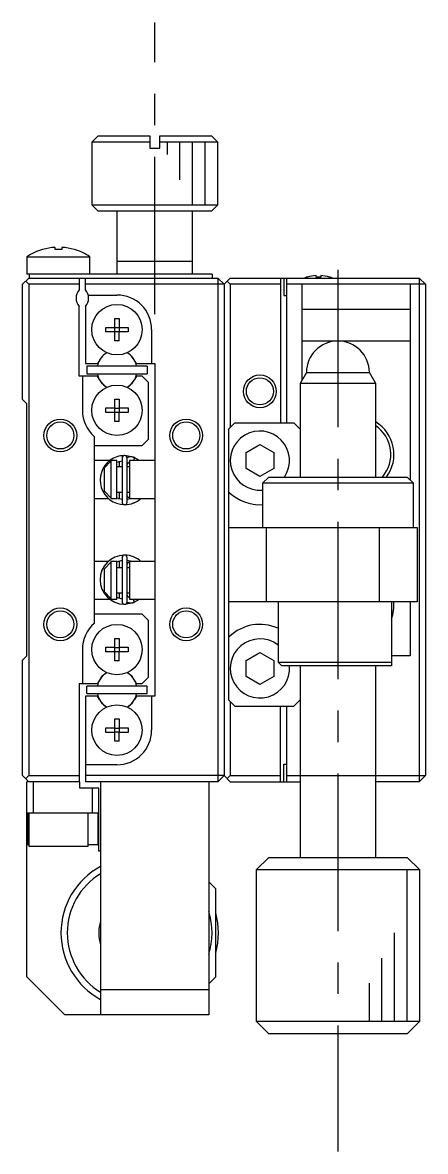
# Model space of a CAD drawing. Extents: x 35 to 382, y 23 to 266.
# Drawn here: x 34.7 to 66.7, y 112.9 to 202.5 of the extents above; entities that cross this region are included whole.
import ezdxf

# ---------------------------------------------------------------- set-up
doc = ezdxf.new("R2010")
doc.units = 0
doc.header["$LTSCALE"] = 10
doc.linetypes.add('CENTER', pattern=[2, 1.25, -0.25, 0.25, -0.25])
doc.layers.get('0').update_dxf_attribs({"linetype": 'CONTINUOUS'})
doc.layers.add('CENTER', color=1, linetype='CENTER')

msp = doc.modelspace()

# ---------------------------------------------------------------- linework, layer by layer
at = {"color": 7, "linetype": 'CONTINUOUS'}
for p, q in [((40.749461, 193.526833), (40.249461, 193.026833)), ((40.249461, 193.026833), (40.249461, 188.026833)), ((44.849461, 193.026833), (40.249461, 193.026833)), ((40.749461, 193.526833), (44.849461, 193.526833)), ((44.849461, 193.526833), (44.849461, 192.526833)), ((45.649461, 192.526833), (45.649461, 193.526833)), ((45.649461, 193.526833), (49.749461, 193.526833)), ((50.249461, 193.026833), (45.649461, 193.026833)), ((50.249461, 193.026833), (49.749461, 193.526833)), ((50.249461, 188.026833), (50.249461, 193.026833)), ((44.849461, 192.526833), (45.649461, 192.526833)), ((40.249461, 188.026833), (40.749461, 187.526833)), ((40.249461, 188.026833), (50.249461, 188.026833)), ((49.749461, 187.526833), (40.749461, 187.526833)), ((42.249461, 187.526833), (42.249461, 182.526833)), ((48.249461, 182.526833), (48.249461, 187.526833)), ((49.749461, 187.526833), (50.249461, 188.026833)), ((37.339461, 184.489414), (37.339461, 184.661785)), ((37.859461, 184.661785), (37.859461, 184.489414)), ((35.099461, 183.91849), (35.099461, 182.526833)), ((35.099461, 183.91849), (40.099461, 183.91849)), ((36.340871, 184.489414), (36.337528, 184.496269)), ((37.859461, 184.489414), (37.339461, 184.489414)), ((38.861394, 184.496269), (38.85805, 184.489414)), ((40.099461, 182.526833), (40.099461, 183.91849)), ((48.249461, 183.526833), (42.249461, 183.526833)), ((34.749461, 181.726833), (35.249461, 182.226833)), ((35.249461, 181.726833), (34.999461, 181.976833)), ((49.799461, 182.526833), (35.099461, 182.526833)), ((35.249461, 182.226833), (50.249461, 182.226833)), ((35.299461, 182.226833), (35.299461, 182.526833)), ((39.249461, 182.226833), (39.249461, 181.288271)), ((39.749461, 181.288271), (39.749461, 182.226833)), ((49.799461, 182.526833), (49.799461, 182.226833)), ((50.749461, 181.726833), (50.249461, 182.226833)), ((50.249461, 182.226833), (50.249461, 142.226833)), ((50.749461, 181.726833), (51.249461, 182.226833)), ((51.249461, 181.726833), (50.999461, 181.976833)), ((51.249461, 182.226833), (66.249461, 182.226833)), ((55.249461, 182.226833), (55.249461, 170.726833)), ((55.499461, 182.226833), (55.499461, 180.826833)), ((55.749461, 170.726833), (55.749461, 182.226833)), ((57.363099, 182.296354), (57.360845, 182.300977)), ((58.069461, 182.296354), (58.069461, 182.416692)), ((58.429461, 182.296354), (58.069461, 182.296354)), ((58.429461, 182.416692), (58.429461, 182.296354)), ((59.138077, 182.300977), (59.135822, 182.296354)), ((66.749461, 181.726833), (66.249461, 182.226833)), ((66.249461, 182.226833), (66.249461, 142.226833)), ((34.749461, 172.576833), (34.749461, 181.726833)), ((35.249461, 181.726833), (35.249461, 142.726833)), ((39.249461, 181.726833), (35.249461, 181.726833)), ((50.749461, 181.726833), (39.749461, 181.726833)), ((50.749461, 181.726833), (50.749461, 142.726833)), ((51.249461, 181.726833), (51.249461, 170.376833)), ((55.249461, 181.726833), (51.249461, 181.726833)), ((66.749461, 181.726833), (55.749461, 181.726833)), ((56.949461, 174.120615), (56.949461, 181.726833)), ((65.549461, 181.726833), (65.549461, 166.176833)), ((66.749461, 181.726833), (66.749461, 142.726833)), ((39.967706, 180.876833), (42.249461, 180.876833)), ((55.499461, 180.826833), (55.749461, 180.826833)), ((39.249461, 174.426833), (39.249461, 179.965395)), ((39.749461, 179.965395), (39.749461, 175.426833)), ((65.549461, 179.726833), (56.949461, 179.726833)), ((42.069461, 179.013194), (42.429461, 179.013194)), ((42.069461, 178.306833), (42.069461, 179.013194)), ((42.429461, 179.013194), (42.429461, 178.306833)), ((41.363099, 178.306833), (42.069461, 178.306833)), ((41.363099, 177.946833), (41.363099, 178.306833)), ((42.069461, 177.946833), (41.363099, 177.946833)), ((42.079833, 178.296461), (42.069461, 178.306833)), ((42.079833, 177.957205), (42.069461, 177.946833)), ((42.069461, 177.240471), (42.069461, 177.946833)), ((42.079833, 177.957205), (42.079833, 178.296461)), ((42.079833, 178.296461), (42.419088, 178.296461)), ((42.419088, 177.957205), (42.079833, 177.957205)), ((42.419088, 178.296461), (42.429461, 178.306833)), ((42.419088, 178.296461), (42.419088, 177.957205)), ((42.419088, 177.957205), (42.429461, 177.946833)), ((42.429461, 178.306833), (43.135822, 178.306833)), ((43.135822, 177.946833), (42.429461, 177.946833)), ((42.429461, 177.240471), (42.429461, 177.946833)), ((43.135822, 178.306833), (43.135822, 177.946833)), ((44.999461, 178.126833), (44.999461, 175.426833)), ((42.429461, 177.240471), (42.069461, 177.240471)), ((56.949461, 177.226833), (65.549461, 177.226833)), ((40.848821, 175.686928), (40.698655, 175.426833)), ((43.800266, 175.426833), (43.6501, 175.686928)), ((39.749461, 175.426833), (40.698655, 175.426833)), ((44.649461, 175.226833), (39.849461, 175.226833)), ((39.849461, 175.226833), (39.849461, 174.626833)), ((43.800266, 175.426833), (45.249461, 175.426833)), ((44.649461, 175.226833), (44.649461, 174.626833)), ((45.249461, 175.426833), (45.249461, 149.026833)), ((40.698655, 174.426833), (39.249461, 174.426833)), ((39.499461, 174.426833), (39.499461, 171.726833)), ((39.849461, 174.626833), (44.649461, 174.626833)), ((40.848821, 174.166738), (40.698655, 174.426833)), ((43.800266, 174.426833), (43.6501, 174.166738)), ((44.249461, 174.426833), (43.800266, 174.426833)), ((44.749461, 173.926833), (44.249461, 174.426833)), ((44.749461, 169.426833), (44.749461, 173.926833)), ((57.299461, 174.726833), (56.799461, 173.860807)), ((57.299461, 174.726833), (62.299461, 174.726833)), ((62.799461, 173.860807), (62.299461, 174.726833)), ((62.799461, 173.860807), (56.799461, 173.860807)), ((56.799461, 173.860807), (56.799461, 166.426833)), ((62.799461, 166.426833), (62.799461, 173.860807)), ((34.749461, 172.576833), (35.099461, 172.226833)), ((35.099461, 152.226833), (35.099461, 172.226833)), ((42.069461, 172.613194), (42.429461, 172.613194)), ((42.069461, 171.906833), (42.069461, 172.613194)), ((42.429461, 172.613194), (42.429461, 171.906833)), ((41.363099, 171.906833), (42.069461, 171.906833)), ((41.363099, 171.546833), (41.363099, 171.906833)), ((42.069461, 171.546833), (41.363099, 171.546833)), ((42.079833, 171.896461), (42.069461, 171.906833)), ((42.079833, 171.557205), (42.069461, 171.546833)), ((42.069461, 170.840471), (42.069461, 171.546833)), ((42.079833, 171.557205), (42.079833, 171.896461)), ((42.079833, 171.896461), (42.419088, 171.896461)), ((42.419088, 171.557205), (42.079833, 171.557205)), ((42.419088, 171.896461), (42.429461, 171.906833)), ((42.419088, 171.896461), (42.419088, 171.557205)), ((42.419088, 171.557205), (42.429461, 171.546833)), ((42.429461, 171.906833), (43.135822, 171.906833)), ((43.135822, 171.546833), (42.429461, 171.546833)), ((42.429461, 170.840471), (42.429461, 171.546833)), ((43.135822, 171.906833), (43.135822, 171.546833)), ((42.429461, 170.840471), (42.069461, 170.840471)), ((51.599461, 170.726833), (51.099461, 170.226833)), ((51.599461, 170.726833), (56.299461, 170.726833)), ((56.799461, 170.226833), (56.299461, 170.726833)), ((40.449461, 169.647771), (40.449461, 154.805895)), ((44.249461, 168.926833), (44.749461, 169.426833)), ((51.099461, 170.226833), (51.099461, 148.726833)), ((40.449461, 168.926833), (44.249461, 168.926833)), ((52.499461, 168.361918), (53.599461, 168.997003)), ((53.599461, 168.997003), (54.699461, 168.361918)), ((41.671026, 167.726833), (40.449461, 167.726833)), ((41.249461, 167.143348), (41.749461, 167.672516)), ((42.249461, 167.726833), (41.749461, 167.726833)), ((41.749461, 167.726833), (41.749461, 164.726833)), ((42.249329, 167.607227), (42.655891, 167.71809)), ((42.249461, 164.726833), (42.249461, 167.726833)), ((42.449461, 167.226833), (42.449461, 167.676662)), ((42.655942, 167.929911), (42.655942, 164.429911)), ((43.628693, 167.968943), (42.88022, 168.12845)), ((43.08466, 167.975915), (43.053346, 167.961916)), ((43.055942, 164.429911), (43.055942, 167.929911)), ((43.116795, 167.988402), (43.08466, 167.975915)), ((43.1495, 167.999264), (43.116795, 167.988402)), ((43.182694, 168.008475), (43.1495, 167.999264)), ((43.216297, 168.016013), (43.182694, 168.008475)), ((43.250226, 168.021861), (43.216297, 168.016013)), ((43.249461, 167.726833), (43.249461, 164.726833)), ((45.249461, 167.726833), (43.249461, 167.726833)), ((43.2844, 168.026004), (43.250226, 168.021861)), ((43.318734, 168.028432), (43.2844, 168.026004)), ((43.353145, 168.02914), (43.318734, 168.028432)), ((43.38755, 168.028125), (43.353145, 168.02914)), ((43.421864, 168.025389), (43.38755, 168.028125)), ((43.456005, 168.020939), (43.421864, 168.025389)), ((43.489888, 168.014785), (43.456005, 168.020939)), ((43.52343, 168.006941), (43.489888, 168.014785)), ((43.556551, 167.997426), (43.52343, 168.006941)), ((43.551354, 167.740853), (43.544767, 167.726833)), ((43.557876, 167.755187), (43.551354, 167.740853)), ((43.628065, 167.969256), (43.555429, 167.726817)), ((43.589167, 167.986263), (43.556551, 167.997426)), ((43.564292, 167.769744), (43.557876, 167.755187)), ((43.570561, 167.784432), (43.564292, 167.769744)), ((43.576643, 167.799155), (43.570561, 167.784432)), ((43.5825, 167.813822), (43.576643, 167.799155)), ((43.588093, 167.828337), (43.5825, 167.813822)), ((43.593388, 167.842609), (43.588093, 167.828337)), ((43.619518, 167.974194), (43.589167, 167.986263)), ((43.59835, 167.856546), (43.593388, 167.842609)), ((43.602948, 167.87006), (43.59835, 167.856546)), ((43.607153, 167.883065), (43.602948, 167.87006)), ((43.610937, 167.895477), (43.607153, 167.883065)), ((43.614277, 167.907217), (43.610937, 167.895477)), ((43.617151, 167.918212), (43.614277, 167.907217)), ((43.619542, 167.928389), (43.617151, 167.918212)), ((43.617837, 167.974548), (43.620095, 167.973895)), ((44.040728, 167.726853), (43.618975, 167.973152)), ((43.621433, 167.937685), (43.619542, 167.928389)), ((43.620095, 167.973895), (43.621851, 167.972071)), ((43.622813, 167.946041), (43.621433, 167.937685)), ((43.621851, 167.972071), (43.623093, 167.969087)), ((43.623672, 167.953402), (43.622813, 167.946041)), ((43.623093, 167.969087), (43.623813, 167.964962)), ((43.624007, 167.959723), (43.623672, 167.953402)), ((43.623813, 167.964962), (43.624007, 167.959723)), ((52.499461, 167.091748), (52.499461, 168.361918)), ((54.699461, 168.361918), (54.699461, 167.091748)), ((41.249461, 165.310318), (41.249461, 167.143348)), ((42.655942, 167.226833), (42.249461, 167.226833)), ((43.055942, 167.329024), (43.056269, 167.342978)), ((43.249461, 167.226833), (43.055942, 167.226833)), ((43.056269, 167.342978), (43.057304, 167.357673)), ((43.057304, 167.357673), (43.059043, 167.372299)), ((43.059043, 167.372299), (43.061484, 167.386822)), ((43.061484, 167.386822), (43.064621, 167.401209)), ((43.064621, 167.401209), (43.068447, 167.415426)), ((43.068447, 167.415426), (43.072954, 167.42944)), ((43.072954, 167.42944), (43.078133, 167.443218)), ((43.078133, 167.443218), (43.083973, 167.456729)), ((43.083973, 167.456729), (43.09046, 167.469939)), ((43.09046, 167.469939), (43.097582, 167.482819)), ((43.097582, 167.482819), (43.105324, 167.495336)), ((43.105324, 167.495336), (43.113668, 167.50746)), ((43.113668, 167.50746), (43.122598, 167.519162)), ((43.122598, 167.519162), (43.132093, 167.530411)), ((43.132093, 167.530411), (43.142134, 167.541181)), ((43.142134, 167.541181), (43.152697, 167.551443)), ((43.152697, 167.551443), (43.163759, 167.56117)), ((43.163759, 167.56117), (43.175295, 167.570337)), ((43.175295, 167.570337), (43.18728, 167.578919)), ((43.18728, 167.578919), (43.199684, 167.586891)), ((43.199684, 167.586891), (43.212478, 167.594233)), ((43.212478, 167.594233), (43.225633, 167.600922)), ((43.225633, 167.600922), (43.239115, 167.606939)), ((43.239115, 167.606939), (43.249437, 167.611005)), ((53.599461, 166.456662), (52.499461, 167.091748)), ((54.699461, 167.091748), (53.599461, 166.456662)), ((54.299461, 166.426833), (53.799461, 165.926833)), ((53.799461, 165.926833), (53.799461, 162.426833)), ((65.799461, 165.926833), (53.799461, 165.926833)), ((54.299461, 166.426833), (65.299461, 166.426833)), ((65.799461, 165.926833), (65.299461, 166.426833)), ((65.799461, 162.426833), (65.799461, 165.926833)), ((41.749461, 164.78115), (41.249461, 165.310318)), ((42.249461, 165.226833), (42.655942, 165.226833)), ((42.449461, 164.726833), (42.449461, 165.226833)), ((43.055942, 165.226833), (43.249461, 165.226833)), ((43.055992, 165.025475), (43.055942, 165.030798)), ((43.056612, 165.010753), (43.055992, 165.025475)), ((43.057939, 164.996075), (43.056612, 165.010753)), ((43.059972, 164.981475), (43.057939, 164.996075)), ((43.062707, 164.966987), (43.059972, 164.981475)), ((43.066138, 164.952646), (43.062707, 164.966987)), ((43.070258, 164.938483), (43.066138, 164.952646)), ((43.07506, 164.924534), (43.070258, 164.938483)), ((51.168639, 165.208677), (51.099461, 165.179305)), ((40.449461, 164.726833), (41.557627, 164.726833)), ((41.749461, 164.726833), (42.249461, 164.726833)), ((42.655888, 164.642018), (42.249375, 164.75226)), ((42.314945, 164.726833), (42.449461, 164.726833)), ((43.28428, 164.689327), (43.056002, 164.641704)), ((43.080534, 164.91083), (43.07506, 164.924534)), ((43.086668, 164.897406), (43.080534, 164.91083)), ((43.093451, 164.884293), (43.086668, 164.897406)), ((43.100868, 164.871524), (43.093451, 164.884293)), ((43.108903, 164.85913), (43.100868, 164.871524)), ((43.11754, 164.847142), (43.108903, 164.85913)), ((43.126759, 164.835591), (43.11754, 164.847142)), ((43.136541, 164.824507), (43.126759, 164.835591)), ((43.146864, 164.813919), (43.136541, 164.824507)), ((43.157705, 164.803854), (43.146864, 164.813919)), ((43.169038, 164.79434), (43.157705, 164.803854)), ((43.180837, 164.785404), (43.169038, 164.79434)), ((43.193074, 164.777069), (43.180837, 164.785404)), ((43.205719, 164.769361), (43.193074, 164.777069)), ((43.218741, 164.7623), (43.205719, 164.769361)), ((43.232108, 164.755908), (43.218741, 164.7623)), ((43.245785, 164.750203), (43.232108, 164.755908)), ((43.249437, 164.748817), (43.245785, 164.750203)), ((43.249461, 164.726833), (45.249461, 164.726833)), ((43.396947, 164.726495), (43.28428, 164.689327)), ((43.560115, 164.363147), (43.619518, 164.385628)), ((43.615233, 164.385724), (43.617837, 164.385274)), ((43.617837, 164.385274), (43.617478, 164.386136)), ((43.619518, 164.385628), (43.617837, 164.385274)), ((43.620274, 164.386043), (43.619518, 164.385628)), ((51.099461, 162.426833), (66.099461, 162.426833)), ((54.099461, 162.426833), (54.099461, 156.526833)), ((63.099461, 156.526833), (63.099461, 162.426833)), ((66.099461, 162.426833), (66.099461, 156.526833)), ((41.55833, 159.726833), (40.449461, 159.726833)), ((41.249461, 159.143348), (41.749461, 159.672516)), ((42.249461, 159.726833), (41.749461, 159.726833)), ((41.749461, 159.726833), (41.749461, 156.726833)), ((42.24927, 159.701362), (42.655939, 159.811655)), ((42.249461, 156.726833), (42.249461, 159.726833)), ((42.449461, 159.726833), (42.315286, 159.726833)), ((42.449461, 159.226833), (42.449461, 159.726833)), ((42.655942, 160.023755), (42.655942, 156.523755)), ((43.055942, 156.523755), (43.055942, 160.023755)), ((43.056035, 159.811957), (43.284556, 159.764258)), ((43.078133, 159.537062), (43.083973, 159.550572)), ((43.083973, 159.550572), (43.09046, 159.563783)), ((43.09046, 159.563783), (43.097582, 159.576662)), ((43.097582, 159.576662), (43.105324, 159.589179)), ((43.105324, 159.589179), (43.113668, 159.601304)), ((43.113668, 159.601304), (43.122598, 159.613005)), ((43.122598, 159.613005), (43.132093, 159.624255)), ((43.132093, 159.624255), (43.142134, 159.635025)), ((43.142134, 159.635025), (43.152697, 159.645287)), ((43.152697, 159.645287), (43.163759, 159.655014)), ((43.163759, 159.655014), (43.175295, 159.664181)), ((43.175295, 159.664181), (43.18728, 159.672762)), ((43.18728, 159.672762), (43.199684, 159.680735)), ((43.199684, 159.680735), (43.212478, 159.688076)), ((43.212478, 159.688076), (43.225633, 159.694765)), ((43.225633, 159.694765), (43.239115, 159.700782)), ((43.239115, 159.700782), (43.249437, 159.704849)), ((43.249461, 159.726833), (43.249461, 156.726833)), ((45.249461, 159.726833), (43.249461, 159.726833)), ((43.284556, 159.764258), (43.397226, 159.727066)), ((43.572489, 160.086199), (43.558106, 160.090779)), ((43.619518, 160.068038), (43.572444, 160.086058)), ((43.617837, 160.068391), (43.61746, 160.067484)), ((43.619518, 160.068038), (43.617837, 160.068391)), ((43.620274, 160.067622), (43.619518, 160.068038)), ((41.249461, 157.310318), (41.249461, 159.143348)), ((42.655942, 159.226833), (42.249461, 159.226833)), ((43.055942, 159.422867), (43.056269, 159.436822)), ((43.249461, 159.226833), (43.055942, 159.226833)), ((43.056269, 159.436822), (43.057304, 159.451517)), ((43.057304, 159.451517), (43.059043, 159.466143)), ((43.059043, 159.466143), (43.061484, 159.480666)), ((43.061484, 159.480666), (43.064621, 159.495053)), ((43.064621, 159.495053), (43.068447, 159.50927)), ((43.068447, 159.50927), (43.072954, 159.523284)), ((43.072954, 159.523284), (43.078133, 159.537062)), ((41.749461, 156.78115), (41.249461, 157.310318)), ((42.249461, 157.226833), (42.655942, 157.226833)), ((42.449461, 156.777448), (42.449461, 157.226833)), ((43.055942, 157.226833), (43.249461, 157.226833)), ((43.055992, 157.119318), (43.055942, 157.124642)), ((43.056612, 157.104596), (43.055992, 157.119318)), ((43.057939, 157.089919), (43.056612, 157.104596)), ((43.059972, 157.075319), (43.057939, 157.089919)), ((43.062707, 157.060831), (43.059972, 157.075319)), ((43.066138, 157.046489), (43.062707, 157.060831)), ((43.070258, 157.032327), (43.066138, 157.046489)), ((43.07506, 157.018377), (43.070258, 157.032327)), ((43.080534, 157.004674), (43.07506, 157.018377)), ((43.086668, 156.99125), (43.080534, 157.004674)), ((43.093451, 156.978137), (43.086668, 156.99125)), ((43.100868, 156.965367), (43.093451, 156.978137)), ((43.108903, 156.952973), (43.100868, 156.965367)), ((43.11754, 156.940986), (43.108903, 156.952973)), ((43.126759, 156.929435), (43.11754, 156.940986)), ((43.136541, 156.918351), (43.126759, 156.929435)), ((43.146864, 156.907762), (43.136541, 156.918351)), ((43.157705, 156.897698), (43.146864, 156.907762)), ((43.169038, 156.888184), (43.157705, 156.897698)), ((43.180837, 156.879248), (43.169038, 156.888184)), ((43.193074, 156.870913), (43.180837, 156.879248)), ((43.205719, 156.863205), (43.193074, 156.870913)), ((43.218741, 156.856144), (43.205719, 156.863205)), ((40.449461, 156.726833), (41.671446, 156.726833)), ((41.749461, 156.726833), (42.249461, 156.726833)), ((42.655921, 156.735571), (42.249314, 156.846446)), ((42.881474, 156.325233), (43.5654, 156.458765)), ((43.053297, 156.491773), (43.065368, 156.486154)), ((43.065368, 156.486154), (43.097147, 156.472678)), ((43.097147, 156.472678), (43.129542, 156.460814)), ((43.129542, 156.460814), (43.162473, 156.450589)), ((43.162473, 156.450589), (43.19586, 156.442026)), ((43.19586, 156.442026), (43.229619, 156.435147)), ((43.232108, 156.849752), (43.218741, 156.856144)), ((43.229619, 156.435147), (43.263669, 156.429968)), ((43.245785, 156.844047), (43.232108, 156.849752)), ((43.249437, 156.84266), (43.245785, 156.844047)), ((43.249461, 156.726833), (45.249461, 156.726833)), ((43.263669, 156.429968), (43.297927, 156.426499)), ((43.297927, 156.426499), (43.332308, 156.424748)), ((43.332308, 156.424748), (43.366729, 156.424721)), ((43.366729, 156.424721), (43.401106, 156.426415)), ((43.401106, 156.426415), (43.435355, 156.429828)), ((43.435355, 156.429828), (43.469394, 156.434949)), ((43.469394, 156.434949), (43.503138, 156.441768)), ((43.503138, 156.441768), (43.536507, 156.450267)), ((43.536507, 156.450267), (43.569418, 156.460426)), ((43.551354, 156.712813), (43.544767, 156.726833)), ((43.557876, 156.698479), (43.551354, 156.712813)), ((43.628065, 156.48441), (43.555429, 156.726849)), ((43.564292, 156.683921), (43.557876, 156.698479)), ((43.570561, 156.669234), (43.564292, 156.683921)), ((43.569418, 156.460426), (43.601792, 156.472221)), ((43.576643, 156.65451), (43.570561, 156.669234)), ((43.5825, 156.639844), (43.576643, 156.65451)), ((43.588093, 156.625329), (43.5825, 156.639844)), ((43.593388, 156.611057), (43.588093, 156.625329)), ((43.59835, 156.597119), (43.593388, 156.611057)), ((43.602948, 156.583605), (43.59835, 156.597119)), ((43.601792, 156.472221), (43.619518, 156.479471)), ((43.607153, 156.570601), (43.602948, 156.583605)), ((43.610937, 156.558189), (43.607153, 156.570601)), ((43.614277, 156.546448), (43.610937, 156.558189)), ((43.617151, 156.535454), (43.614277, 156.546448)), ((43.619542, 156.525276), (43.617151, 156.535454)), ((43.617837, 156.479118), (43.620095, 156.47977)), ((43.618975, 156.480514), (44.040636, 156.726743)), ((43.621433, 156.51598), (43.619542, 156.525276)), ((43.620095, 156.47977), (43.621851, 156.481594)), ((43.622813, 156.507625), (43.621433, 156.51598)), ((43.621851, 156.481594), (43.623093, 156.484578)), ((43.623672, 156.500263), (43.622813, 156.507625)), ((43.623093, 156.484578), (43.623813, 156.488703)), ((43.624007, 156.493943), (43.623672, 156.500263)), ((43.623813, 156.488703), (43.624007, 156.493943)), ((66.099461, 156.526833), (51.099461, 156.526833)), ((55.049461, 156.526833), (55.049461, 151.726833)), ((64.049461, 156.526833), (64.049461, 151.426833)), ((65.549461, 156.526833), (65.549461, 152.226833)), ((44.249461, 155.526833), (40.449461, 155.526833)), ((44.749461, 155.026833), (44.249461, 155.526833)), ((44.749461, 150.526833), (44.749461, 155.026833)), ((42.069461, 153.613194), (42.429461, 153.613194)), ((42.069461, 152.906833), (42.069461, 153.613194)), ((42.429461, 153.613194), (42.429461, 152.906833)), ((51.099461, 153.774361), (51.168639, 153.744988)), ((39.499461, 152.726833), (39.499461, 150.026833)), ((41.363099, 152.906833), (42.069461, 152.906833)), ((41.363099, 152.546833), (41.363099, 152.906833)), ((42.069461, 152.546833), (41.363099, 152.546833)), ((42.079833, 152.896461), (42.069461, 152.906833)), ((42.079833, 152.557205), (42.069461, 152.546833)), ((42.069461, 151.840471), (42.069461, 152.546833)), ((42.079833, 152.557205), (42.079833, 152.896461)), ((42.079833, 152.896461), (42.419088, 152.896461)), ((42.419088, 152.557205), (42.079833, 152.557205)), ((42.419088, 152.896461), (42.429461, 152.906833)), ((42.419088, 152.896461), (42.419088, 152.557205)), ((42.419088, 152.557205), (42.429461, 152.546833)), ((42.429461, 152.906833), (43.135822, 152.906833)), ((43.135822, 152.546833), (42.429461, 152.546833)), ((42.429461, 151.840471), (42.429461, 152.546833)), ((43.135822, 152.906833), (43.135822, 152.546833)), ((52.499461, 151.861918), (53.599461, 152.497003)), ((53.599461, 152.497003), (54.699461, 151.861918)), ((35.099461, 152.226833), (34.749461, 151.876833)), ((34.749461, 142.726833), (34.749461, 151.876833)), ((42.429461, 151.840471), (42.069461, 151.840471)), ((52.499461, 150.591748), (52.499461, 151.861918)), ((54.699461, 151.861918), (54.699461, 150.591748)), ((55.049461, 151.726833), (64.049461, 151.726833)), ((55.049461, 151.726833), (55.349461, 151.426833)), ((65.549461, 152.226833), (64.049461, 152.226833)), ((53.599461, 149.956662), (52.499461, 150.591748)), ((54.699461, 150.591748), (53.599461, 149.956662)), ((64.049461, 151.426833), (55.349461, 151.426833)), ((56.799461, 151.426833), (56.799461, 136.226833)), ((62.799461, 136.226833), (62.799461, 151.426833)), ((39.249461, 150.026833), (40.698655, 150.026833)), ((39.249461, 150.026833), (39.249461, 142.226833)), ((44.649461, 149.826833), (39.849461, 149.826833)), ((39.849461, 149.226833), (39.849461, 149.826833)), ((40.848821, 150.286928), (40.698655, 150.026833)), ((43.800266, 150.026833), (43.6501, 150.286928)), ((43.800266, 150.026833), (44.249461, 150.026833)), ((44.249461, 150.026833), (44.749461, 150.526833)), ((44.649461, 149.226833), (44.649461, 149.826833)), ((40.698655, 149.026833), (39.749461, 149.026833)), ((39.749461, 149.026833), (39.749461, 142.226833)), ((39.849461, 149.226833), (44.649461, 149.226833)), ((40.848821, 148.766738), (40.698655, 149.026833)), ((43.800266, 149.026833), (43.6501, 148.766738)), ((45.249461, 149.026833), (43.800266, 149.026833)), ((44.999461, 149.026833), (44.999461, 146.326833)), ((51.099461, 148.726833), (51.599461, 148.226833)), ((51.249461, 148.576833), (51.249461, 142.726833)), ((51.599461, 148.226833), (56.299461, 148.226833)), ((55.249461, 142.226833), (55.249461, 148.226833)), ((55.749461, 142.226833), (55.749461, 148.226833)), ((56.299461, 148.226833), (56.799461, 148.726833)), ((42.069461, 147.213194), (42.429461, 147.213194)), ((42.069461, 146.506833), (42.069461, 147.213194)), ((42.429461, 147.213194), (42.429461, 146.506833)), ((41.363099, 146.506833), (42.069461, 146.506833)), ((41.363099, 146.146833), (41.363099, 146.506833)), ((42.069461, 146.146833), (41.363099, 146.146833)), ((42.079833, 146.496461), (42.069461, 146.506833)), ((42.079833, 146.157205), (42.069461, 146.146833)), ((42.069461, 145.440471), (42.069461, 146.146833)), ((42.079833, 146.157205), (42.079833, 146.496461)), ((42.079833, 146.496461), (42.419088, 146.496461)), ((42.419088, 146.157205), (42.079833, 146.157205)), ((42.419088, 146.496461), (42.429461, 146.506833)), ((42.419088, 146.496461), (42.419088, 146.157205)), ((42.419088, 146.157205), (42.429461, 146.146833)), ((42.429461, 146.506833), (43.135822, 146.506833)), ((43.135822, 146.146833), (42.429461, 146.146833)), ((42.429461, 145.440471), (42.429461, 146.146833)), ((43.135822, 146.506833), (43.135822, 146.146833)), ((42.429461, 145.440471), (42.069461, 145.440471)), ((42.249461, 143.576833), (39.749461, 143.576833)), ((55.499461, 143.626833), (55.749461, 143.626833)), ((55.499461, 142.226833), (55.499461, 143.626833)), ((34.749461, 142.726833), (35.249461, 142.226833)), ((34.999461, 142.476833), (35.249461, 142.726833)), ((35.249461, 142.726833), (39.249461, 142.726833)), ((50.749461, 142.726833), (39.749461, 142.726833)), ((50.749461, 142.726833), (50.249461, 142.226833)), ((50.749461, 142.726833), (51.249461, 142.226833)), ((50.999461, 142.476833), (51.249461, 142.726833)), ((51.249461, 142.726833), (55.249461, 142.726833)), ((55.749461, 142.726833), (66.749461, 142.726833)), ((66.249461, 142.226833), (66.749461, 142.726833)), ((39.299461, 142.226833), (35.099461, 142.226833)), ((35.099461, 126.726833), (35.099461, 142.226833)), ((35.599461, 142.226833), (35.599461, 139.726833)), ((39.299461, 141.726833), (39.299461, 142.226833)), ((40.799461, 141.726833), (39.299461, 141.726833)), ((50.249461, 142.226833), (39.749461, 142.226833)), ((40.299461, 139.726833), (40.299461, 141.726833)), ((40.799461, 136.726833), (40.799461, 141.726833)), ((40.949461, 142.226833), (40.949461, 123.726833)), ((49.549461, 142.226833), (49.549461, 123.726833)), ((51.249461, 142.226833), (56.799461, 142.226833)), ((66.249461, 142.226833), (62.799461, 142.226833)), ((40.799461, 139.726833), (35.099461, 139.726833)), ((35.168639, 139.726833), (35.168639, 137.226833)), ((35.249461, 139.726833), (35.249461, 137.126833)), ((39.949461, 137.126833), (39.949461, 139.726833)), ((40.759197, 137.226833), (40.759197, 139.726833)), ((35.249461, 137.226833), (35.099461, 137.226833)), ((40.799461, 137.226833), (39.949461, 137.226833)), ((35.249461, 137.126833), (39.949461, 137.126833)), ((40.949461, 136.726833), (40.799461, 136.726833)), ((54.299461, 136.226833), (53.299461, 135.226833)), ((54.299461, 136.226833), (65.299461, 136.226833)), ((66.299461, 135.226833), (65.299461, 136.226833)), ((66.299461, 135.226833), (53.299461, 135.226833)), ((53.299461, 135.226833), (53.299461, 123.226833)), ((66.299461, 123.226833), (66.299461, 135.226833)), ((50.099461, 133.726833), (49.549461, 134.276833)), ((50.099461, 126.726833), (50.099461, 133.726833)), ((35.099461, 126.726833), (38.099461, 123.726833)), ((49.549461, 126.176833), (50.099461, 126.726833)), ((40.949461, 125.726833), (49.549461, 125.726833)), ((49.549461, 123.726833), (38.099461, 123.726833)), ((53.299461, 123.226833), (54.299461, 122.226833)), ((53.299461, 123.226833), (66.299461, 123.226833)), ((65.299461, 122.226833), (66.299461, 123.226833)), ((65.299461, 122.226833), (54.299461, 122.226833))]:
    msp.add_line(p, q, dxfattribs=at)
at = {"color": 3, "linetype": 'CONTINUOUS'}
for p, q in [((46.249461, 192.026833), (46.249461, 193.026833)), ((47.249461, 190.026833), (47.249461, 193.026833)), ((48.249461, 188.026833), (48.249461, 193.026833)), ((49.249461, 188.026833), (49.249461, 193.026833)), ((65.299461, 123.226833), (65.299461, 135.226833)), ((64.299461, 123.226833), (64.299461, 130.226833)), ((63.299461, 123.226833), (63.299461, 128.226833)), ((62.299461, 123.226833), (62.299461, 126.226833))]:
    msp.add_line(p, q, dxfattribs=at)
at = {"color": 7, "linetype": 'CONTINUOUS'}
for centre, radius in [((42.249461, 178.126833), 2), ((53.599461, 173.226833), 1.075), ((42.249461, 171.726833), 2), ((37.749461, 169.726833), 1.075), ((47.749461, 169.726833), 1.075), ((37.749461, 154.726833), 1.075), ((47.749461, 154.726833), 1.075), ((42.249461, 152.726833), 2), ((42.249461, 146.326833), 2)]:
    msp.add_circle(centre, radius, dxfattribs=at)
at = {"color": 3, "linetype": 'CONTINUOUS'}
for centre in [(53.599461, 173.226833), (37.749461, 169.726833), (47.749461, 169.726833), (37.749461, 154.726833), (47.749461, 154.726833)]:
    msp.add_circle(centre, 1.3, dxfattribs=at)
at = {"color": 7, "linetype": 'CONTINUOUS'}
for centre, radius, start, end in [((37.599461, 180.176833), 4.492483, 93.317816, 106.26943), ((37.599461, 180.176833), 4.492483, 73.73057, 86.682184), ((37.599461, 180.176833), 4.5, 106.285843, 123.748989), ((37.599461, 180.176833), 4.5, 56.251011, 73.714157), ((58.249461, 179.226833), 3.2, 106.122533, 110.364135), ((58.249461, 179.226833), 3.194933, 93.229709, 106.106712), ((58.249461, 179.226833), 3.194933, 73.893288, 86.770291), ((58.249461, 179.226833), 3.2, 69.635865, 73.877467), ((39.999461, 180.626833), 1, 138.590378, 221.409622), ((38.999461, 180.626833), 1, 318.590378, 41.409622), ((42.249461, 178.126833), 2.75, 0, 90), ((59.799461, 174.726833), 2.5, 0, 180), ((42.249461, 174.926832), 1.5875, 120.433182, 169.10691), ((42.364365, 174.811928), 1.75, 121.881533, 150), ((42.249461, 174.926832), 1.5875, 10.89309, 59.566818), ((42.134556, 174.811928), 1.75, 30, 58.118467), ((42.249461, 174.926832), 1.5875, 190.893016, 239.566737), ((42.364365, 175.041738), 1.75, 210, 238.118467), ((42.249461, 174.926832), 1.5875, 300.433263, 349.106984), ((42.134556, 175.041738), 1.75, 301.881533, 330), ((42.249461, 171.726833), 2.75, 180, 229.114807), ((61.249461, 168.226833), 3, 323.130102, 58.891077), ((61.249461, 168.226833), 2.75, 319.114807, 55.692349), ((53.599461, 167.726833), 2.35, 326.413761, 274.882142), ((42.856325, 166.180137), 1.948858, 125.773996, 269.15248), ((42.858441, 166.171978), 1.956717, 90.861713, 125.684608), ((42.855942, 167.929911), 0.2, 0, 180), ((53.599461, 167.726833), 3.5, 226.010986, 273.275829), ((42.855942, 164.429911), 0.2, 180, 0), ((42.854328, 166.183939), 1.952745, 270.80821, 311.737778), ((42.856026, 158.273696), 1.948691, 90.744088, 269.197485), ((42.855942, 160.023755), 0.2, 0, 180), ((42.854335, 158.269752), 1.952722, 48.264476, 89.162579), ((42.855942, 156.523755), 0.2, 180, 0), ((61.249461, 156.226833), 3, 338.96053, 5.73917), ((42.249461, 152.726833), 2.75, 130.885193, 180), ((53.599461, 151.226833), 3.5, 65.525657, 133.989014), ((53.599461, 151.226833), 2.35, 51.901063, 4.882142), ((42.249461, 149.526834), 1.5875, 120.433263, 169.106984), ((42.364365, 149.411928), 1.75, 121.881533, 150), ((42.249461, 149.526834), 1.5875, 10.893016, 59.566737), ((42.134556, 149.411928), 1.75, 30, 58.118467), ((42.249461, 149.526834), 1.5875, 190.89309, 239.566818), ((42.249461, 149.526834), 1.5875, 300.433182, 349.10691), ((42.364365, 149.641738), 1.75, 210, 238.118467), ((42.134556, 149.641738), 1.75, 301.881533, 330), ((42.249461, 146.326833), 2.75, 270, 0), ((43.799461, 130.226833), 6, 118.35935, 241.64065), ((43.799461, 130.226833), 5.5, 121.21037, 238.78963), ((43.799461, 130.226833), 6, 343.402158, 16.597842), ((43.799461, 130.226833), 6.5, 345.749967, 14.250033), ((43.799461, 130.226833), 3, 161.805128, 198.194872)]:
    msp.add_arc(centre, radius, start, end, dxfattribs=at)
at = {"layer": 'CENTER', "color": 1, "linetype": 'CENTER'}
for p, q in [((45.249461, 179.357295), (45.249461, 202.509945)), ((59.799461, 182.876833), (59.799461, 112.876833))]:
    msp.add_line(p, q, dxfattribs=at)

doc.saveas('drawing.dxf')
